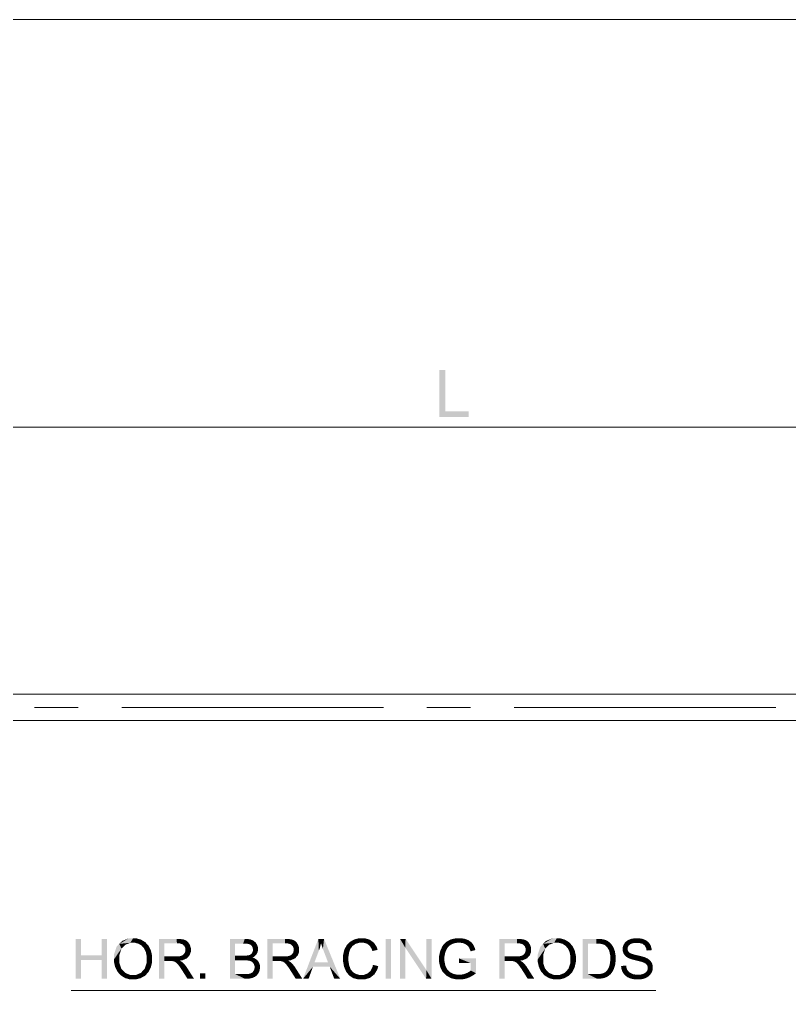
# Model space of a CAD drawing. Header units: millimetres. Extents: x 2 to 579, y 1 to 405.
# Drawn here: x 218.7 to 262.9, y 158.4 to 214.1 of the extents above; entities that cross this region are included whole.
import ezdxf

# ---------------------------------------------------------------- set-up
doc = ezdxf.new("R2010")
doc.units = ezdxf.units.MM
doc.linetypes.add('XKITLINE00', pattern=[0])
doc.layers.add('GraphicObject', color=6, linetype='Continuous', lineweight=0)
doc.layers.add('LinkedObject', color=7, linetype='Continuous', lineweight=0)

# ---------------------------------------------------------------- blocks, each defined once
blk = doc.blocks.new('*A3')
at = {"layer": 'GraphicObject', "color": 3, "linetype": 'XKITLINE00', "lineweight": 0}
blk.add_line((310.428, 214.084), (175.868, 214.084), dxfattribs=at)
blk = doc.blocks.new('*A4')
at = {"layer": 'LinkedObject'}
for points in [[(243.12, 193.981), (242.764, 191.281), (242.764, 193.981)], [(243.12, 191.599), (242.764, 191.281), (243.12, 193.981)], [(242.764, 191.281), (243.12, 191.599), (244.449, 191.281)], [(244.449, 191.281), (243.12, 191.599), (244.449, 191.599)], [(222.211, 160.404), (221.909, 159.057), (221.909, 161.344)], [(222.211, 160.404), (221.909, 161.344), (222.211, 161.344)], [(223.702, 161.344), (223.4, 160.404), (223.4, 161.344)], [(223.4, 160.134), (223.4, 160.404), (223.702, 161.344)], [(223.4, 160.134), (223.702, 161.344), (223.702, 159.057)], [(224.417, 161.061), (224.111, 160.17), (224.264, 160.9)], [(224.538, 160.791), (224.111, 160.17), (224.417, 161.061)], [(224.964, 161.383), (224.417, 161.061), (224.57, 161.222)], [(225.206, 161.383), (224.417, 161.061), (224.964, 161.383)], [(225.047, 161.122), (224.417, 161.061), (225.206, 161.383)], [(224.77, 161.012), (224.417, 161.061), (225.047, 161.122)], [(224.417, 161.061), (224.77, 161.012), (224.654, 160.902)], [(224.538, 160.791), (224.417, 161.061), (224.654, 160.902)], [(225.047, 161.122), (225.206, 161.383), (225.207, 161.122)], [(225.206, 161.383), (225.321, 161.122), (225.207, 161.122)], [(225.649, 161.307), (225.206, 161.383), (225.364, 161.383)], [(225.777, 161.232), (225.206, 161.383), (225.649, 161.307)], [(225.525, 161.065), (225.206, 161.383), (225.777, 161.232)], [(225.321, 161.122), (225.206, 161.383), (225.525, 161.065)], [(225.525, 161.065), (225.777, 161.232), (225.616, 161.008)], [(225.777, 161.232), (225.707, 160.95), (225.616, 161.008)], [(225.707, 160.95), (225.777, 161.232), (225.845, 160.789)], [(226.097, 160.945), (225.777, 161.232), (225.904, 161.156)], [(226.164, 160.81), (225.777, 161.232), (226.097, 160.945)], [(225.845, 160.789), (225.777, 161.232), (226.164, 160.81)], [(226.995, 160.336), (226.693, 159.057), (226.693, 161.344)], [(226.693, 161.344), (226.995, 161.093), (226.995, 160.336)], [(227.718, 161.093), (226.693, 161.344), (227.705, 161.344)], [(226.995, 161.093), (226.693, 161.344), (227.718, 161.093)], [(227.705, 161.344), (227.845, 161.093), (227.718, 161.093)], [(228.09, 161.313), (227.705, 161.344), (227.858, 161.344)], [(228.169, 161.283), (227.705, 161.344), (228.09, 161.313)], [(228.03, 161.04), (227.705, 161.344), (228.169, 161.283)], [(227.845, 161.093), (227.705, 161.344), (228.03, 161.04)], [(228.169, 161.283), (228.089, 160.988), (228.03, 161.04)], [(228.249, 161.252), (228.089, 160.988), (228.169, 161.283)], [(228.089, 160.988), (228.249, 161.252), (228.148, 160.936)], [(228.148, 160.936), (228.249, 161.252), (228.423, 161.065)], [(228.423, 161.065), (228.207, 160.802), (228.148, 160.936)], [(228.471, 160.987), (228.207, 160.802), (228.423, 161.065)], [(228.518, 160.815), (228.207, 160.802), (228.471, 160.987)], [(228.423, 161.065), (228.249, 161.252), (228.376, 161.143)], [(230.755, 161.344), (231.057, 160.114), (230.755, 159.057)], [(231.057, 160.384), (231.057, 160.114), (230.755, 161.344)], [(230.755, 161.344), (231.057, 161.074), (231.057, 160.384)], [(231.515, 161.074), (230.755, 161.344), (231.613, 161.344)], [(231.057, 161.074), (230.755, 161.344), (231.515, 161.074)], [(231.515, 161.074), (231.613, 161.344), (231.638, 161.074)], [(231.613, 161.344), (231.812, 161.058), (231.638, 161.074)], [(231.744, 161.344), (231.812, 161.058), (231.613, 161.344)], [(231.954, 161.309), (231.812, 161.058), (231.744, 161.344)], [(231.812, 161.058), (231.954, 161.309), (231.863, 161.042)], [(231.863, 161.042), (231.954, 161.309), (231.914, 161.026)], [(231.914, 161.026), (231.954, 161.309), (232.034, 161.275)], [(232.034, 161.275), (231.992, 160.967), (231.914, 161.026)], [(232.113, 161.24), (231.992, 160.967), (232.034, 161.275)], [(232.237, 161.133), (231.992, 160.967), (232.113, 161.24)], [(232.282, 161.061), (231.992, 160.967), (232.237, 161.133)], [(231.992, 160.967), (232.282, 161.061), (232.02, 160.924)], [(232.282, 161.061), (232.047, 160.881), (232.02, 160.924)], [(232.047, 160.881), (232.282, 161.061), (232.074, 160.78)], [(232.074, 160.78), (232.282, 161.061), (232.372, 160.759)], [(232.372, 160.838), (232.282, 161.061), (232.327, 160.989)], [(232.372, 160.759), (232.282, 161.061), (232.372, 160.838)], [(233.204, 160.336), (232.902, 159.057), (232.902, 161.344)], [(232.902, 161.344), (233.204, 161.093), (233.204, 160.336)], [(233.927, 161.093), (232.902, 161.344), (233.914, 161.344)], [(233.204, 161.093), (232.902, 161.344), (233.927, 161.093)], [(233.914, 161.344), (234.054, 161.093), (233.927, 161.093)], [(234.299, 161.313), (233.914, 161.344), (234.067, 161.344)], [(234.378, 161.283), (233.914, 161.344), (234.299, 161.313)], [(234.24, 161.04), (233.914, 161.344), (234.378, 161.283)], [(234.054, 161.093), (233.914, 161.344), (234.24, 161.04)], [(234.378, 161.283), (234.298, 160.988), (234.24, 161.04)], [(234.458, 161.252), (234.298, 160.988), (234.378, 161.283)], [(234.298, 160.988), (234.458, 161.252), (234.357, 160.936)], [(234.357, 160.936), (234.458, 161.252), (234.632, 161.065)], [(234.632, 161.065), (234.416, 160.802), (234.357, 160.936)], [(234.68, 160.987), (234.416, 160.802), (234.632, 161.065)], [(234.727, 160.815), (234.416, 160.802), (234.68, 160.987)], [(234.632, 161.065), (234.458, 161.252), (234.585, 161.143)], [(235.83, 161.344), (235.86, 160.666), (234.952, 159.057)], [(235.86, 160.666), (235.83, 161.344), (235.899, 160.775)], [(235.899, 160.775), (235.83, 161.344), (235.961, 160.994)], [(235.961, 160.994), (235.83, 161.344), (235.984, 161.104)], [(236.156, 161.344), (235.984, 161.104), (235.83, 161.344)], [(235.984, 161.104), (236.156, 161.344), (236.011, 161.011)], [(236.011, 161.011), (236.156, 161.344), (236.092, 160.773)], [(236.092, 160.773), (236.156, 161.344), (236.146, 160.628)], [(236.146, 160.628), (236.156, 161.344), (236.385, 159.997)], [(236.385, 159.997), (236.156, 161.344), (236.479, 159.75)], [(236.479, 159.75), (236.156, 161.344), (237.089, 159.057)], [(237.643, 161.176), (237.788, 160.935), (237.45, 160.974)], [(237.769, 161.245), (237.788, 160.935), (237.643, 161.176)], [(237.895, 161.314), (238.185, 161.125), (237.769, 161.245)], [(237.769, 161.245), (238.185, 161.125), (237.965, 161.061)], [(237.788, 160.935), (237.769, 161.245), (237.876, 160.998)], [(237.876, 160.998), (237.769, 161.245), (237.965, 161.061)], [(238.172, 161.383), (238.185, 161.125), (237.895, 161.314)], [(238.323, 161.383), (238.185, 161.125), (238.172, 161.383)], [(238.185, 161.125), (238.323, 161.383), (238.317, 161.125)], [(238.323, 161.383), (238.432, 161.125), (238.317, 161.125)], [(238.783, 161.296), (238.323, 161.383), (238.495, 161.383)], [(238.9, 161.208), (238.323, 161.383), (238.783, 161.296)], [(238.622, 161.068), (238.323, 161.383), (238.9, 161.208)], [(238.432, 161.125), (238.323, 161.383), (238.622, 161.068)], [(238.622, 161.068), (238.9, 161.208), (238.697, 161.011)], [(238.9, 161.208), (238.773, 160.954), (238.697, 161.011)], [(238.773, 160.954), (238.9, 161.208), (238.888, 160.772)], [(238.888, 160.772), (238.9, 161.208), (239.225, 160.717)], [(239.18, 160.876), (238.9, 161.208), (239.017, 161.121)], [(239.225, 160.717), (238.9, 161.208), (239.18, 160.876)], [(239.989, 161.344), (239.687, 159.057), (239.687, 161.344)], [(239.989, 159.057), (239.687, 159.057), (239.989, 161.344)], [(240.52, 161.344), (240.81, 160.852), (240.52, 159.057)], [(240.81, 160.852), (240.52, 161.344), (240.831, 161.344)], [(240.81, 160.852), (240.831, 161.344), (242.009, 159.057)], [(242.009, 159.057), (240.831, 161.344), (242.029, 159.549)], [(242.32, 161.344), (242.029, 159.549), (242.029, 161.344)], [(242.32, 159.057), (242.029, 159.549), (242.32, 161.344)], [(243.293, 161.243), (242.892, 160.813), (243.162, 161.172)], [(243.463, 161.03), (242.892, 160.813), (243.293, 161.243)], [(243.162, 161.172), (242.892, 160.813), (242.961, 160.958)], [(243.341, 160.947), (242.892, 160.813), (243.463, 161.03)], [(243.726, 161.383), (243.293, 161.243), (243.424, 161.313)], [(243.794, 161.125), (243.293, 161.243), (243.726, 161.383)], [(243.293, 161.243), (243.539, 161.061), (243.463, 161.03)], [(243.539, 161.061), (243.293, 161.243), (243.614, 161.093)], [(243.614, 161.093), (243.293, 161.243), (243.794, 161.125)], [(243.898, 161.125), (243.726, 161.383), (243.897, 161.383)], [(243.794, 161.125), (243.726, 161.383), (243.898, 161.125)], [(243.897, 161.383), (243.984, 161.125), (243.898, 161.125)], [(244.021, 161.383), (243.984, 161.125), (243.897, 161.383)], [(243.984, 161.125), (244.021, 161.383), (244.142, 161.095)], [(244.345, 161.303), (244.021, 161.383), (244.245, 161.343)], [(244.142, 161.095), (244.021, 161.383), (244.345, 161.303)], [(244.142, 161.095), (244.345, 161.303), (244.213, 161.064)], [(244.345, 161.303), (244.284, 161.034), (244.213, 161.064)], [(244.284, 161.034), (244.345, 161.303), (244.393, 160.954)], [(244.603, 161.151), (244.345, 161.303), (244.446, 161.263)], [(244.66, 161.079), (244.345, 161.303), (244.603, 161.151)], [(244.393, 160.954), (244.345, 161.303), (244.66, 161.079)], [(244.393, 160.954), (244.66, 161.079), (244.431, 160.904)], [(244.66, 161.079), (244.469, 160.854), (244.431, 160.904)], [(244.469, 160.854), (244.66, 161.079), (244.533, 160.717)], [(244.533, 160.717), (244.66, 161.079), (244.803, 160.82)], [(244.803, 160.82), (244.66, 161.079), (244.717, 161.007)], [(246.507, 160.336), (246.205, 159.057), (246.205, 161.344)], [(246.205, 161.344), (246.507, 161.093), (246.507, 160.336)], [(247.23, 161.093), (246.205, 161.344), (247.217, 161.344)], [(246.507, 161.093), (246.205, 161.344), (247.23, 161.093)], [(247.217, 161.344), (247.357, 161.093), (247.23, 161.093)], [(247.602, 161.313), (247.217, 161.344), (247.37, 161.344)], [(247.681, 161.283), (247.217, 161.344), (247.602, 161.313)], [(247.543, 161.04), (247.217, 161.344), (247.681, 161.283)], [(247.357, 161.093), (247.217, 161.344), (247.543, 161.04)], [(247.681, 161.283), (247.602, 160.988), (247.543, 161.04)], [(247.761, 161.252), (247.602, 160.988), (247.681, 161.283)], [(247.602, 160.988), (247.761, 161.252), (247.66, 160.936)], [(247.66, 160.936), (247.761, 161.252), (247.935, 161.065)], [(247.935, 161.065), (247.719, 160.802), (247.66, 160.936)], [(247.983, 160.987), (247.719, 160.802), (247.935, 161.065)], [(248.03, 160.815), (247.719, 160.802), (247.983, 160.987)], [(247.935, 161.065), (247.761, 161.252), (247.888, 161.143)], [(248.718, 161.061), (248.412, 160.17), (248.565, 160.9)], [(248.839, 160.791), (248.412, 160.17), (248.718, 161.061)], [(249.265, 161.383), (248.718, 161.061), (248.871, 161.222)], [(249.507, 161.383), (248.718, 161.061), (249.265, 161.383)], [(249.348, 161.122), (248.718, 161.061), (249.507, 161.383)], [(249.071, 161.012), (248.718, 161.061), (249.348, 161.122)], [(248.718, 161.061), (249.071, 161.012), (248.955, 160.902)], [(248.839, 160.791), (248.718, 161.061), (248.955, 160.902)], [(249.348, 161.122), (249.507, 161.383), (249.508, 161.122)], [(249.507, 161.383), (249.622, 161.122), (249.508, 161.122)], [(249.951, 161.307), (249.507, 161.383), (249.665, 161.383)], [(250.078, 161.232), (249.507, 161.383), (249.951, 161.307)], [(249.826, 161.065), (249.507, 161.383), (250.078, 161.232)], [(249.622, 161.122), (249.507, 161.383), (249.826, 161.065)], [(249.826, 161.065), (250.078, 161.232), (249.917, 161.008)], [(250.078, 161.232), (250.008, 160.95), (249.917, 161.008)], [(250.008, 160.95), (250.078, 161.232), (250.146, 160.789)], [(250.398, 160.945), (250.078, 161.232), (250.205, 161.156)], [(250.465, 160.81), (250.078, 161.232), (250.398, 160.945)], [(250.146, 160.789), (250.078, 161.232), (250.465, 160.81)], [(250.99, 161.344), (251.291, 161.074), (250.99, 159.057)], [(251.772, 161.074), (250.99, 161.344), (251.777, 161.344)], [(251.291, 161.074), (250.99, 161.344), (251.772, 161.074)], [(250.99, 159.057), (251.291, 161.074), (251.291, 159.327)], [(251.777, 161.344), (251.907, 161.074), (251.772, 161.074)], [(251.91, 161.344), (251.907, 161.074), (251.777, 161.344)], [(251.91, 161.344), (252.103, 161.051), (251.907, 161.074)], [(252.113, 161.328), (252.103, 161.051), (251.91, 161.344)], [(252.183, 161.311), (252.103, 161.051), (252.113, 161.328)], [(252.183, 161.311), (252.163, 161.027), (252.103, 161.051)], [(252.163, 161.027), (252.183, 161.311), (252.248, 160.995)], [(252.449, 161.207), (252.183, 161.311), (252.282, 161.289)], [(252.518, 161.148), (252.183, 161.311), (252.449, 161.207)], [(252.391, 160.866), (252.183, 161.311), (252.518, 161.148)], [(252.248, 160.995), (252.183, 161.311), (252.391, 160.866)], [(252.518, 161.148), (252.45, 160.769), (252.391, 160.866)], [(252.609, 161.071), (252.45, 160.769), (252.518, 161.148)], [(252.744, 160.876), (252.45, 160.769), (252.609, 161.071)], [(253.377, 161.076), (253.279, 160.752), (253.328, 161.001)], [(253.632, 160.964), (253.279, 160.752), (253.377, 161.076)], [(253.328, 161.001), (253.279, 160.752), (253.279, 160.839)], [(253.426, 161.152), (253.695, 161.015), (253.377, 161.076)], [(253.377, 161.076), (253.695, 161.015), (253.632, 160.964)], [(253.569, 161.266), (253.695, 161.015), (253.426, 161.152)], [(253.757, 161.065), (253.569, 161.266), (253.664, 161.305)], [(253.695, 161.015), (253.569, 161.266), (253.757, 161.065)], [(253.758, 161.344), (253.957, 161.115), (253.664, 161.305)], [(253.664, 161.305), (253.957, 161.115), (253.757, 161.065)], [(253.967, 161.383), (253.957, 161.115), (253.758, 161.344)], [(254.083, 161.383), (253.957, 161.115), (253.967, 161.383)], [(253.957, 161.115), (254.083, 161.383), (254.094, 161.115)], [(254.083, 161.383), (254.226, 161.115), (254.094, 161.115)], [(254.434, 161.342), (254.083, 161.383), (254.21, 161.383)], [(254.531, 161.301), (254.083, 161.383), (254.434, 161.342)], [(254.425, 161.06), (254.083, 161.383), (254.531, 161.301)], [(254.226, 161.115), (254.083, 161.383), (254.425, 161.06)], [(254.531, 161.301), (254.493, 161.005), (254.425, 161.06)], [(254.628, 161.26), (254.493, 161.005), (254.531, 161.301)], [(254.493, 161.005), (254.628, 161.26), (254.56, 160.949)], [(254.56, 160.949), (254.628, 161.26), (254.829, 161.06)], [(254.829, 161.06), (254.639, 160.785), (254.56, 160.949)], [(254.829, 161.06), (254.628, 161.26), (254.777, 161.139)], [(254.881, 160.98), (254.639, 160.785), (254.829, 161.06)], [(224.264, 160.9), (224.111, 160.17), (224.111, 160.455)], [(224.422, 160.423), (224.111, 160.17), (224.538, 160.791)], [(225.845, 160.789), (226.164, 160.81), (225.892, 160.685)], [(226.164, 160.81), (225.939, 160.581), (225.892, 160.685)], [(225.939, 160.581), (226.164, 160.81), (225.986, 160.337)], [(225.986, 160.337), (226.164, 160.81), (226.297, 160.368)], [(226.297, 160.368), (226.164, 160.81), (226.231, 160.675)], [(228.361, 160.31), (228.027, 160.4), (228.116, 160.469)], [(228.146, 160.516), (228.361, 160.31), (228.116, 160.469)], [(228.177, 160.563), (228.361, 160.31), (228.146, 160.516)], [(228.177, 160.563), (228.518, 160.72), (228.361, 160.31)], [(228.207, 160.666), (228.518, 160.72), (228.177, 160.563)], [(228.518, 160.72), (228.207, 160.802), (228.518, 160.815)], [(228.207, 160.802), (228.518, 160.72), (228.207, 160.721)], [(228.518, 160.72), (228.207, 160.666), (228.207, 160.721)], [(228.361, 160.31), (228.518, 160.72), (228.439, 160.393)], [(228.439, 160.393), (228.518, 160.72), (228.518, 160.598)], [(231.899, 160.427), (232.133, 160.314), (231.841, 160.41)], [(231.986, 160.484), (232.133, 160.314), (231.899, 160.427)], [(232.292, 160.483), (231.986, 160.484), (232.045, 160.564)], [(232.252, 160.418), (231.986, 160.484), (232.292, 160.483)], [(232.133, 160.314), (231.986, 160.484), (232.252, 160.418)], [(232.045, 160.564), (232.372, 160.759), (232.292, 160.483)], [(232.074, 160.663), (232.372, 160.759), (232.045, 160.564)], [(232.372, 160.759), (232.074, 160.724), (232.074, 160.78)], [(232.074, 160.724), (232.372, 160.759), (232.074, 160.663)], [(232.292, 160.483), (232.372, 160.759), (232.332, 160.548)], [(232.332, 160.548), (232.372, 160.759), (232.372, 160.686)], [(234.57, 160.31), (234.236, 160.4), (234.325, 160.469)], [(234.355, 160.516), (234.57, 160.31), (234.325, 160.469)], [(234.386, 160.563), (234.57, 160.31), (234.355, 160.516)], [(234.386, 160.563), (234.727, 160.72), (234.57, 160.31)], [(234.416, 160.666), (234.727, 160.72), (234.386, 160.563)], [(234.727, 160.72), (234.416, 160.802), (234.727, 160.815)], [(234.416, 160.802), (234.727, 160.72), (234.416, 160.721)], [(234.727, 160.72), (234.416, 160.666), (234.416, 160.721)], [(234.57, 160.31), (234.727, 160.72), (234.648, 160.393)], [(234.648, 160.393), (234.727, 160.72), (234.727, 160.598)], [(234.952, 159.057), (235.86, 160.666), (235.608, 159.997)], [(237.592, 160.552), (237.245, 160.396), (237.313, 160.708)], [(237.556, 160.333), (237.245, 160.396), (237.592, 160.552)], [(237.628, 160.659), (237.313, 160.708), (237.381, 160.841)], [(237.592, 160.552), (237.313, 160.708), (237.628, 160.659)], [(237.45, 160.974), (237.788, 160.935), (237.381, 160.841)], [(237.381, 160.841), (237.788, 160.935), (237.664, 160.765)], [(237.628, 160.659), (237.381, 160.841), (237.664, 160.765)], [(238.888, 160.772), (239.225, 160.717), (238.928, 160.647)], [(240.52, 159.057), (240.81, 160.852), (240.81, 159.057)], [(242.892, 160.813), (242.752, 160.357), (242.822, 160.668)], [(243.107, 160.563), (242.752, 160.357), (242.892, 160.813)], [(243.063, 160.332), (242.752, 160.357), (243.107, 160.563)], [(243.295, 160.895), (242.892, 160.813), (243.341, 160.947)], [(243.248, 160.844), (242.892, 160.813), (243.295, 160.895)], [(243.176, 160.73), (242.892, 160.813), (243.248, 160.844)], [(242.892, 160.813), (243.176, 160.73), (243.15, 160.669)], [(243.107, 160.563), (242.892, 160.813), (243.15, 160.669)], [(244.533, 160.717), (244.803, 160.82), (244.559, 160.63)], [(244.559, 160.63), (244.803, 160.82), (244.833, 160.705)], [(247.873, 160.31), (247.539, 160.4), (247.628, 160.469)], [(247.658, 160.516), (247.873, 160.31), (247.628, 160.469)], [(247.689, 160.563), (247.873, 160.31), (247.658, 160.516)], [(247.689, 160.563), (248.03, 160.72), (247.873, 160.31)], [(247.719, 160.666), (248.03, 160.72), (247.689, 160.563)], [(248.03, 160.72), (247.719, 160.802), (248.03, 160.815)], [(247.719, 160.802), (248.03, 160.72), (247.719, 160.721)], [(248.03, 160.72), (247.719, 160.666), (247.719, 160.721)], [(247.873, 160.31), (248.03, 160.72), (247.952, 160.393)], [(247.952, 160.393), (248.03, 160.72), (248.03, 160.598)], [(248.565, 160.9), (248.412, 160.17), (248.412, 160.455)], [(248.723, 160.423), (248.412, 160.17), (248.839, 160.791)], [(250.146, 160.789), (250.465, 160.81), (250.193, 160.685)], [(250.465, 160.81), (250.24, 160.581), (250.193, 160.685)], [(250.24, 160.581), (250.465, 160.81), (250.287, 160.337)], [(250.287, 160.337), (250.465, 160.81), (250.598, 160.368)], [(250.598, 160.368), (250.465, 160.81), (250.532, 160.675)], [(252.45, 160.769), (252.744, 160.876), (252.509, 160.673)], [(252.509, 160.673), (252.744, 160.876), (252.789, 160.757)], [(252.789, 160.757), (252.568, 160.397), (252.509, 160.673)], [(252.834, 160.638), (252.568, 160.397), (252.789, 160.757)], [(252.879, 160.366), (252.568, 160.397), (252.834, 160.638)], [(253.569, 160.843), (253.279, 160.752), (253.632, 160.964)], [(253.279, 160.752), (253.569, 160.843), (253.569, 160.772)], [(253.569, 160.711), (253.279, 160.752), (253.569, 160.772)], [(253.279, 160.752), (253.569, 160.711), (253.279, 160.673)], [(253.279, 160.673), (253.569, 160.711), (253.319, 160.531)], [(253.319, 160.531), (253.569, 160.711), (253.359, 160.467)], [(253.359, 160.467), (253.569, 160.711), (253.614, 160.609)], [(253.614, 160.609), (253.521, 160.297), (253.359, 160.467)], [(253.359, 160.467), (253.521, 160.297), (253.399, 160.404)], [(253.658, 160.569), (253.521, 160.297), (253.614, 160.609)], [(253.521, 160.297), (253.658, 160.569), (253.602, 160.254)], [(253.602, 160.254), (253.658, 160.569), (253.702, 160.53)], [(253.602, 160.254), (253.702, 160.53), (253.665, 160.221)], [(253.665, 160.221), (253.702, 160.53), (253.886, 160.149)], [(253.886, 160.149), (253.702, 160.53), (253.93, 160.448)], [(253.886, 160.149), (253.93, 160.448), (254.043, 160.111)], [(254.043, 160.111), (253.93, 160.448), (254.114, 160.406)], [(254.937, 160.8), (254.639, 160.785), (254.881, 160.98)], [(254.941, 160.699), (254.639, 160.785), (254.937, 160.8)], [(254.639, 160.785), (254.941, 160.699), (254.651, 160.676)], [(222.211, 160.134), (221.909, 159.057), (222.211, 160.404)], [(221.909, 159.057), (222.211, 160.134), (222.211, 159.057)], [(222.211, 160.404), (223.4, 160.134), (222.211, 160.134)], [(223.4, 160.404), (223.4, 160.134), (222.211, 160.404)], [(223.4, 160.134), (223.702, 159.057), (223.4, 159.057)], [(224.111, 160.17), (224.422, 160.423), (224.422, 160.165)], [(224.111, 160.17), (224.422, 159.959), (224.111, 160.02)], [(224.422, 159.959), (224.111, 160.17), (224.422, 160.165)], [(224.111, 160.02), (224.422, 159.959), (224.177, 159.735)], [(224.177, 159.735), (224.422, 159.959), (224.242, 159.6)], [(224.242, 159.6), (224.422, 159.959), (224.533, 159.633)], [(225.876, 159.637), (226.297, 160.197), (226.157, 159.575)], [(225.986, 159.977), (226.297, 160.197), (225.876, 159.637)], [(225.986, 160.198), (226.297, 160.368), (226.297, 160.197)], [(225.986, 160.337), (226.297, 160.368), (225.986, 160.198)], [(226.297, 160.197), (225.986, 159.977), (225.986, 160.198)], [(226.157, 159.575), (226.297, 160.197), (226.227, 159.712)], [(226.227, 159.712), (226.297, 160.197), (226.297, 160.023)], [(226.995, 160.336), (226.995, 160.073), (226.693, 159.057)], [(226.693, 159.057), (226.995, 160.073), (226.995, 159.057)], [(227.345, 160.073), (226.995, 160.336), (227.644, 160.336)], [(226.995, 160.073), (226.995, 160.336), (227.345, 160.073)], [(227.345, 160.073), (227.644, 160.336), (227.404, 160.073)], [(227.404, 160.073), (227.644, 160.336), (227.488, 160.067)], [(227.488, 160.067), (227.644, 160.336), (227.514, 160.062)], [(227.514, 160.062), (227.644, 160.336), (227.549, 160.053)], [(227.549, 160.053), (227.644, 160.336), (227.617, 160.023)], [(227.617, 160.023), (227.644, 160.336), (227.748, 160.336)], [(227.617, 160.023), (227.748, 160.336), (227.651, 160.001)], [(227.748, 160.336), (227.875, 160.098), (227.651, 160.001)], [(227.651, 160.001), (227.875, 160.098), (227.685, 159.979)], [(227.875, 160.098), (227.762, 159.903), (227.685, 159.979)], [(227.91, 160.357), (227.875, 160.098), (227.748, 160.336)], [(227.935, 160.069), (227.762, 159.903), (227.875, 160.098)], [(227.762, 159.903), (227.935, 160.069), (227.805, 159.848)], [(227.805, 159.848), (227.935, 160.069), (227.848, 159.794)], [(227.848, 159.794), (227.935, 160.069), (228.057, 159.984)], [(228.057, 159.984), (227.957, 159.636), (227.848, 159.794)], [(227.875, 160.098), (227.91, 160.357), (228.039, 160.12)], [(227.968, 160.379), (228.361, 160.31), (227.91, 160.357)], [(228.282, 160.226), (227.91, 160.357), (228.361, 160.31)], [(228.039, 160.12), (227.91, 160.357), (228.282, 160.226)], [(228.057, 159.984), (227.935, 160.069), (228.026, 160.012)], [(228.123, 159.923), (227.957, 159.636), (228.057, 159.984)], [(228.248, 159.771), (227.957, 159.636), (228.123, 159.923)], [(228.027, 160.4), (228.361, 160.31), (227.968, 160.379)], [(230.755, 159.057), (231.057, 160.114), (231.057, 159.327)], [(231.586, 160.114), (231.057, 160.384), (231.552, 160.384)], [(231.057, 160.114), (231.057, 160.384), (231.586, 160.114)], [(231.696, 160.114), (231.552, 160.384), (231.653, 160.384)], [(231.586, 160.114), (231.552, 160.384), (231.696, 160.114)], [(231.798, 160.397), (232.052, 160.274), (231.653, 160.384)], [(231.653, 160.384), (232.052, 160.274), (231.696, 160.114)], [(231.696, 160.114), (232.052, 160.274), (231.864, 160.095)], [(231.841, 160.41), (232.133, 160.314), (231.798, 160.397)], [(232.052, 160.274), (231.798, 160.397), (232.133, 160.314)], [(232.052, 160.274), (231.922, 160.076), (231.864, 160.095)], [(231.922, 160.076), (232.052, 160.274), (231.98, 160.056)], [(231.98, 160.056), (232.052, 160.274), (232.071, 159.99)], [(232.315, 160.14), (232.052, 160.274), (232.156, 160.243)], [(232.071, 159.99), (232.052, 160.274), (232.315, 160.14)], [(232.071, 159.99), (232.315, 160.14), (232.104, 159.943)], [(232.104, 159.943), (232.315, 160.14), (232.137, 159.896)], [(232.137, 159.896), (232.315, 160.14), (232.37, 160.066)], [(232.37, 160.066), (232.17, 159.784), (232.137, 159.896)], [(232.426, 159.993), (232.17, 159.784), (232.37, 160.066)], [(232.481, 159.82), (232.17, 159.784), (232.426, 159.993)], [(233.204, 160.336), (233.204, 160.073), (232.902, 159.057)], [(232.902, 159.057), (233.204, 160.073), (233.204, 159.057)], [(233.554, 160.073), (233.204, 160.336), (233.853, 160.336)], [(233.204, 160.073), (233.204, 160.336), (233.554, 160.073)], [(233.554, 160.073), (233.853, 160.336), (233.613, 160.073)], [(233.613, 160.073), (233.853, 160.336), (233.697, 160.067)], [(233.697, 160.067), (233.853, 160.336), (233.723, 160.062)], [(233.723, 160.062), (233.853, 160.336), (233.758, 160.053)], [(233.758, 160.053), (233.853, 160.336), (233.827, 160.023)], [(233.827, 160.023), (233.853, 160.336), (233.957, 160.336)], [(233.827, 160.023), (233.957, 160.336), (233.86, 160.001)], [(233.957, 160.336), (234.084, 160.098), (233.86, 160.001)], [(233.86, 160.001), (234.084, 160.098), (233.894, 159.979)], [(234.084, 160.098), (233.971, 159.903), (233.894, 159.979)], [(234.119, 160.357), (234.084, 160.098), (233.957, 160.336)], [(234.144, 160.069), (233.971, 159.903), (234.084, 160.098)], [(233.971, 159.903), (234.144, 160.069), (234.014, 159.848)], [(234.014, 159.848), (234.144, 160.069), (234.057, 159.794)], [(234.057, 159.794), (234.144, 160.069), (234.266, 159.984)], [(234.266, 159.984), (234.166, 159.636), (234.057, 159.794)], [(234.084, 160.098), (234.119, 160.357), (234.248, 160.12)], [(234.177, 160.379), (234.57, 160.31), (234.119, 160.357)], [(234.491, 160.226), (234.119, 160.357), (234.57, 160.31)], [(234.248, 160.12), (234.119, 160.357), (234.491, 160.226)], [(234.266, 159.984), (234.144, 160.069), (234.235, 160.012)], [(234.332, 159.923), (234.166, 159.636), (234.266, 159.984)], [(234.458, 159.771), (234.166, 159.636), (234.332, 159.923)], [(234.236, 160.4), (234.57, 160.31), (234.177, 160.379)], [(235.522, 159.75), (234.952, 159.057), (235.608, 159.997)], [(235.608, 159.997), (236.479, 159.75), (235.522, 159.75)], [(236.385, 159.997), (236.479, 159.75), (235.608, 159.997)], [(237.245, 160.396), (237.556, 160.333), (237.245, 160.218)], [(237.245, 160.218), (237.556, 160.333), (237.556, 160.219)], [(237.556, 160.219), (237.245, 160.054), (237.245, 160.218)], [(237.556, 160.073), (237.245, 160.054), (237.556, 160.219)], [(237.556, 160.073), (237.366, 159.605), (237.245, 160.054)], [(237.245, 160.054), (237.366, 159.605), (237.305, 159.748)], [(237.599, 159.819), (237.366, 159.605), (237.556, 160.073)], [(242.752, 160.357), (243.063, 160.332), (242.752, 160.19)], [(242.752, 160.19), (243.063, 160.332), (243.063, 160.208)], [(243.063, 160.055), (242.752, 160.19), (243.063, 160.208)], [(242.752, 160.19), (242.892, 159.58), (242.752, 160.021)], [(243.063, 160.055), (242.892, 159.58), (242.752, 160.19)], [(242.752, 160.021), (242.892, 159.58), (242.822, 159.716)], [(243.116, 159.799), (242.892, 159.58), (243.063, 160.055)], [(243.898, 160.224), (244.57, 159.954), (243.898, 159.954)], [(244.867, 160.224), (244.57, 159.954), (243.898, 160.224)], [(244.57, 159.528), (244.867, 160.224), (244.867, 159.375)], [(244.57, 159.954), (244.867, 160.224), (244.57, 159.528)], [(246.507, 160.336), (246.507, 160.073), (246.205, 159.057)], [(246.205, 159.057), (246.507, 160.073), (246.507, 159.057)], [(246.858, 160.073), (246.507, 160.336), (247.157, 160.336)], [(246.507, 160.073), (246.507, 160.336), (246.858, 160.073)], [(246.858, 160.073), (247.157, 160.336), (246.916, 160.073)], [(246.916, 160.073), (247.157, 160.336), (247, 160.067)], [(247, 160.067), (247.157, 160.336), (247.026, 160.062)], [(247.026, 160.062), (247.157, 160.336), (247.061, 160.053)], [(247.061, 160.053), (247.157, 160.336), (247.13, 160.023)], [(247.13, 160.023), (247.157, 160.336), (247.26, 160.336)], [(247.13, 160.023), (247.26, 160.336), (247.164, 160.001)], [(247.26, 160.336), (247.387, 160.098), (247.164, 160.001)], [(247.164, 160.001), (247.387, 160.098), (247.197, 159.979)], [(247.387, 160.098), (247.274, 159.903), (247.197, 159.979)], [(247.422, 160.357), (247.387, 160.098), (247.26, 160.336)], [(247.447, 160.069), (247.274, 159.903), (247.387, 160.098)], [(247.274, 159.903), (247.447, 160.069), (247.317, 159.848)], [(247.317, 159.848), (247.447, 160.069), (247.36, 159.794)], [(247.36, 159.794), (247.447, 160.069), (247.569, 159.984)], [(247.569, 159.984), (247.469, 159.636), (247.36, 159.794)], [(247.387, 160.098), (247.422, 160.357), (247.551, 160.12)], [(247.481, 160.379), (247.873, 160.31), (247.422, 160.357)], [(247.794, 160.226), (247.422, 160.357), (247.873, 160.31)], [(247.551, 160.12), (247.422, 160.357), (247.794, 160.226)], [(247.569, 159.984), (247.447, 160.069), (247.538, 160.012)], [(247.636, 159.923), (247.469, 159.636), (247.569, 159.984)], [(247.761, 159.771), (247.469, 159.636), (247.636, 159.923)], [(247.539, 160.4), (247.873, 160.31), (247.481, 160.379)], [(248.412, 160.17), (248.723, 160.423), (248.723, 160.165)], [(248.412, 160.17), (248.723, 159.959), (248.412, 160.02)], [(248.723, 159.959), (248.412, 160.17), (248.723, 160.165)], [(248.412, 160.02), (248.723, 159.959), (248.478, 159.735)], [(248.478, 159.735), (248.723, 159.959), (248.543, 159.6)], [(248.543, 159.6), (248.723, 159.959), (248.834, 159.633)], [(250.177, 159.637), (250.598, 160.197), (250.458, 159.575)], [(250.287, 159.977), (250.598, 160.197), (250.177, 159.637)], [(250.287, 160.198), (250.598, 160.368), (250.598, 160.197)], [(250.287, 160.337), (250.598, 160.368), (250.287, 160.198)], [(250.598, 160.197), (250.287, 159.977), (250.287, 160.198)], [(250.458, 159.575), (250.598, 160.197), (250.528, 159.712)], [(250.528, 159.712), (250.598, 160.197), (250.598, 160.023)], [(252.568, 160.088), (252.879, 160.083), (252.537, 159.868)], [(252.537, 159.868), (252.879, 160.083), (252.818, 159.751)], [(252.879, 160.213), (252.568, 160.397), (252.879, 160.366)], [(252.568, 160.397), (252.879, 160.213), (252.568, 160.218)], [(252.879, 160.213), (252.568, 160.088), (252.568, 160.218)], [(252.879, 160.083), (252.568, 160.088), (252.879, 160.213)], [(252.818, 159.751), (252.879, 160.083), (252.848, 159.852)], [(254.043, 160.111), (254.114, 160.406), (254.2, 160.073)], [(254.2, 160.073), (254.114, 160.406), (254.298, 160.364)], [(254.2, 160.073), (254.298, 160.364), (254.404, 160.018)], [(254.404, 160.018), (254.298, 160.364), (254.45, 160)], [(254.45, 160), (254.298, 160.364), (254.522, 159.972)], [(254.551, 160.292), (254.522, 159.972), (254.298, 160.364)], [(254.62, 160.26), (254.522, 159.972), (254.551, 160.292)], [(254.522, 159.972), (254.62, 160.26), (254.625, 159.905)], [(254.625, 159.905), (254.62, 160.26), (254.72, 160.214)], [(254.625, 159.905), (254.72, 160.214), (254.656, 159.865)], [(254.656, 159.865), (254.72, 160.214), (254.688, 159.825)], [(254.72, 160.214), (254.915, 160.027), (254.688, 159.825)], [(254.688, 159.825), (254.915, 160.027), (254.72, 159.731)], [(254.915, 160.027), (254.72, 160.214), (254.867, 160.098)], [(254.72, 159.731), (254.915, 160.027), (254.962, 159.957)], [(254.72, 159.731), (254.962, 159.957), (254.72, 159.677)], [(254.72, 159.677), (254.962, 159.957), (254.72, 159.624)], [(254.962, 159.957), (255.01, 159.702), (254.72, 159.624)], [(255.01, 159.702), (254.962, 159.957), (255.01, 159.794)], [(224.533, 159.633), (224.5, 159.252), (224.242, 159.6)], [(224.242, 159.6), (224.5, 159.252), (224.308, 159.465)], [(224.645, 159.514), (224.5, 159.252), (224.533, 159.633)], [(224.5, 159.252), (224.645, 159.514), (224.627, 159.174)], [(224.627, 159.174), (224.645, 159.514), (224.756, 159.396)], [(224.756, 159.396), (225.204, 159.018), (224.627, 159.174)], [(225.035, 159.277), (225.204, 159.018), (224.756, 159.396)], [(225.759, 159.159), (225.374, 159.277), (225.655, 159.397)], [(225.765, 159.517), (225.888, 159.23), (225.655, 159.397)], [(225.655, 159.397), (225.888, 159.23), (225.759, 159.159)], [(226.157, 159.575), (225.765, 159.517), (225.876, 159.637)], [(226.087, 159.438), (225.765, 159.517), (226.157, 159.575)], [(225.888, 159.23), (225.765, 159.517), (226.087, 159.438)], [(227.957, 159.636), (228.248, 159.771), (228.023, 159.533)], [(228.023, 159.533), (228.248, 159.771), (228.307, 159.68)], [(228.023, 159.533), (228.307, 159.68), (228.325, 159.057)], [(228.325, 159.057), (228.307, 159.68), (228.703, 159.057)], [(229.357, 159.377), (229.037, 159.057), (229.037, 159.377)], [(229.357, 159.057), (229.037, 159.057), (229.357, 159.377)], [(231.057, 159.327), (231.627, 159.057), (230.755, 159.057)], [(231.627, 159.327), (231.627, 159.057), (231.057, 159.327)], [(231.627, 159.327), (231.736, 159.057), (231.627, 159.057)], [(231.701, 159.327), (231.736, 159.057), (231.627, 159.327)], [(231.804, 159.333), (231.92, 159.076), (231.701, 159.327)], [(231.701, 159.327), (231.92, 159.076), (231.736, 159.057)], [(231.834, 159.338), (231.92, 159.076), (231.804, 159.333)], [(231.995, 159.095), (231.834, 159.338), (231.886, 159.347)], [(231.92, 159.076), (231.834, 159.338), (231.995, 159.095)], [(231.974, 159.379), (232.246, 159.208), (231.886, 159.347)], [(231.886, 159.347), (232.246, 159.208), (231.995, 159.095)], [(232.009, 159.4), (232.246, 159.208), (231.974, 159.379)], [(232.246, 159.208), (232.009, 159.4), (232.044, 159.422)], [(232.102, 159.486), (232.413, 159.421), (232.044, 159.422)], [(232.044, 159.422), (232.413, 159.421), (232.246, 159.208)], [(232.125, 159.528), (232.413, 159.421), (232.102, 159.486)], [(232.413, 159.421), (232.125, 159.528), (232.148, 159.569)], [(232.148, 159.569), (232.481, 159.72), (232.413, 159.421)], [(232.17, 159.666), (232.481, 159.72), (232.148, 159.569)], [(232.481, 159.72), (232.17, 159.784), (232.481, 159.82)], [(232.17, 159.784), (232.481, 159.72), (232.17, 159.72)], [(232.481, 159.72), (232.17, 159.666), (232.17, 159.72)], [(232.246, 159.208), (232.413, 159.421), (232.296, 159.246)], [(232.296, 159.246), (232.413, 159.421), (232.379, 159.352)], [(232.413, 159.421), (232.481, 159.72), (232.447, 159.49)], [(232.447, 159.49), (232.481, 159.72), (232.481, 159.64)], [(234.166, 159.636), (234.458, 159.771), (234.232, 159.533)], [(234.232, 159.533), (234.458, 159.771), (234.516, 159.68)], [(234.232, 159.533), (234.516, 159.68), (234.534, 159.057)], [(234.534, 159.057), (234.516, 159.68), (234.912, 159.057)], [(234.952, 159.057), (235.522, 159.75), (235.271, 159.057)], [(236.479, 159.75), (237.089, 159.057), (236.744, 159.057)], [(237.366, 159.605), (237.599, 159.819), (237.641, 159.71)], [(237.683, 159.601), (237.366, 159.605), (237.641, 159.71)], [(237.366, 159.605), (237.718, 159.169), (237.426, 159.462)], [(237.683, 159.601), (237.718, 159.169), (237.366, 159.605)], [(237.426, 159.462), (237.718, 159.169), (237.602, 159.244)], [(237.816, 159.438), (237.718, 159.169), (237.683, 159.601)], [(237.718, 159.169), (237.816, 159.438), (237.905, 159.384)], [(237.995, 159.331), (237.718, 159.169), (237.905, 159.384)], [(237.995, 159.331), (238.319, 159.018), (237.718, 159.169)], [(238.189, 159.277), (238.319, 159.018), (237.995, 159.331)], [(238.636, 159.35), (238.922, 159.214), (238.421, 159.277)], [(238.922, 159.214), (238.636, 159.35), (238.724, 159.423)], [(238.812, 159.497), (238.922, 159.214), (238.724, 159.423)], [(238.812, 159.497), (239.264, 159.782), (238.922, 159.214)], [(238.931, 159.715), (239.264, 159.782), (238.812, 159.497)], [(238.922, 159.214), (239.264, 159.782), (239.046, 159.312)], [(239.264, 159.782), (238.931, 159.715), (238.962, 159.859)], [(239.046, 159.312), (239.264, 159.782), (239.217, 159.596)], [(242.029, 159.549), (242.32, 159.057), (242.009, 159.057)], [(242.892, 159.58), (243.116, 159.799), (243.168, 159.696)], [(243.221, 159.593), (242.892, 159.58), (243.168, 159.696)], [(243.221, 159.593), (243.308, 159.163), (242.892, 159.58)], [(242.892, 159.58), (243.308, 159.163), (242.963, 159.443)], [(242.963, 159.443), (243.308, 159.163), (243.17, 159.235)], [(243.374, 159.44), (243.308, 159.163), (243.221, 159.593)], [(243.308, 159.163), (243.374, 159.44), (243.475, 159.39)], [(243.575, 159.34), (243.308, 159.163), (243.475, 159.39)], [(243.575, 159.34), (243.92, 159.018), (243.308, 159.163)], [(243.789, 159.29), (243.92, 159.018), (243.575, 159.34)], [(244.193, 159.328), (244.289, 159.063), (244.001, 159.29)], [(244.407, 159.108), (244.193, 159.328), (244.286, 159.366)], [(244.289, 159.063), (244.193, 159.328), (244.407, 159.108)], [(244.38, 159.404), (244.526, 159.153), (244.286, 159.366)], [(244.286, 159.366), (244.526, 159.153), (244.407, 159.108)], [(244.522, 159.485), (244.867, 159.375), (244.38, 159.404)], [(244.38, 159.404), (244.867, 159.375), (244.526, 159.153)], [(244.57, 159.528), (244.867, 159.375), (244.522, 159.485)], [(244.526, 159.153), (244.867, 159.375), (244.756, 159.287)], [(247.469, 159.636), (247.761, 159.771), (247.535, 159.533)], [(247.535, 159.533), (247.761, 159.771), (247.82, 159.68)], [(247.535, 159.533), (247.82, 159.68), (247.837, 159.057)], [(247.837, 159.057), (247.82, 159.68), (248.215, 159.057)], [(248.834, 159.633), (248.801, 159.252), (248.543, 159.6)], [(248.543, 159.6), (248.801, 159.252), (248.609, 159.465)], [(248.946, 159.514), (248.801, 159.252), (248.834, 159.633)], [(248.801, 159.252), (248.946, 159.514), (248.928, 159.174)], [(248.928, 159.174), (248.946, 159.514), (249.057, 159.396)], [(249.057, 159.396), (249.505, 159.018), (248.928, 159.174)], [(249.336, 159.277), (249.505, 159.018), (249.057, 159.396)], [(250.06, 159.159), (249.675, 159.277), (249.956, 159.397)], [(250.067, 159.517), (250.189, 159.23), (249.956, 159.397)], [(249.956, 159.397), (250.189, 159.23), (250.06, 159.159)], [(250.458, 159.575), (250.067, 159.517), (250.177, 159.637)], [(250.388, 159.438), (250.067, 159.517), (250.458, 159.575)], [(250.189, 159.23), (250.067, 159.517), (250.388, 159.438)], [(251.291, 159.327), (251.814, 159.057), (250.99, 159.057)], [(251.78, 159.327), (251.814, 159.057), (251.291, 159.327)], [(251.78, 159.327), (251.918, 159.057), (251.814, 159.057)], [(251.893, 159.327), (251.918, 159.057), (251.78, 159.327)], [(252.181, 159.096), (251.893, 159.327), (252.07, 159.348)], [(252.101, 159.077), (251.893, 159.327), (252.181, 159.096)], [(251.918, 159.057), (251.893, 159.327), (252.101, 159.077)], [(252.135, 159.369), (252.181, 159.096), (252.07, 159.348)], [(252.199, 159.39), (252.181, 159.096), (252.135, 159.369)], [(252.181, 159.096), (252.199, 159.39), (252.261, 159.116)], [(252.454, 159.211), (252.199, 159.39), (252.302, 159.45)], [(252.397, 159.173), (252.199, 159.39), (252.454, 159.211)], [(252.261, 159.116), (252.199, 159.39), (252.397, 159.173)], [(252.34, 159.488), (252.51, 159.249), (252.302, 159.45)], [(252.302, 159.45), (252.51, 159.249), (252.454, 159.211)], [(252.662, 159.418), (252.34, 159.488), (252.394, 159.542)], [(252.614, 159.352), (252.34, 159.488), (252.662, 159.418)], [(252.51, 159.249), (252.34, 159.488), (252.614, 159.352)], [(252.477, 159.686), (252.662, 159.418), (252.394, 159.542)], [(252.818, 159.751), (252.477, 159.686), (252.537, 159.868)], [(252.787, 159.651), (252.477, 159.686), (252.818, 159.751)], [(252.709, 159.484), (252.477, 159.686), (252.787, 159.651)], [(252.662, 159.418), (252.477, 159.686), (252.709, 159.484)], [(253.49, 159.731), (253.194, 159.791), (253.48, 159.816)], [(253.194, 159.791), (253.319, 159.381), (253.197, 159.677)], [(253.49, 159.731), (253.319, 159.381), (253.194, 159.791)], [(253.197, 159.677), (253.319, 159.381), (253.26, 159.471)], [(253.537, 159.589), (253.319, 159.381), (253.49, 159.731)], [(253.319, 159.381), (253.537, 159.589), (253.379, 159.29)], [(253.379, 159.29), (253.537, 159.589), (253.543, 159.154)], [(253.574, 159.534), (253.543, 159.154), (253.537, 159.589)], [(253.611, 159.479), (253.543, 159.154), (253.574, 159.534)], [(253.611, 159.479), (253.648, 159.109), (253.543, 159.154)], [(253.726, 159.39), (253.648, 159.109), (253.611, 159.479)], [(253.648, 159.109), (253.726, 159.39), (253.752, 159.064)], [(253.804, 159.356), (253.752, 159.064), (253.726, 159.39)], [(253.881, 159.322), (253.752, 159.064), (253.804, 159.356)], [(253.881, 159.322), (254.012, 159.018), (253.752, 159.064)], [(254.056, 159.288), (254.012, 159.018), (253.881, 159.322)], [(254.392, 159.314), (254.606, 159.108), (254.24, 159.288)], [(254.458, 159.34), (254.854, 159.278), (254.392, 159.314)], [(254.704, 159.153), (254.392, 159.314), (254.854, 159.278)], [(254.606, 159.108), (254.392, 159.314), (254.704, 159.153)], [(254.524, 159.366), (254.854, 159.278), (254.458, 159.34)], [(254.623, 159.436), (254.906, 159.359), (254.524, 159.366)], [(254.524, 159.366), (254.906, 159.359), (254.854, 159.278)], [(254.655, 159.481), (254.958, 159.439), (254.623, 159.436)], [(254.906, 159.359), (254.623, 159.436), (254.958, 159.439)], [(254.687, 159.526), (254.958, 159.439), (254.655, 159.481)], [(254.687, 159.526), (255.01, 159.702), (254.958, 159.439)], [(254.72, 159.624), (255.01, 159.702), (254.687, 159.526)], [(254.958, 159.439), (255.01, 159.702), (255.01, 159.611)], [(224.627, 159.174), (225.204, 159.018), (224.754, 159.096)], [(224.754, 159.096), (225.204, 159.018), (225.043, 159.018)], [(225.204, 159.018), (225.035, 159.277), (225.203, 159.277)], [(225.374, 159.277), (225.204, 159.018), (225.203, 159.277)], [(225.204, 159.018), (225.374, 159.277), (225.353, 159.018)], [(225.353, 159.018), (225.374, 159.277), (225.631, 159.089)], [(225.631, 159.089), (225.374, 159.277), (225.759, 159.159)], [(231.995, 159.095), (232.246, 159.208), (232.071, 159.115)], [(232.071, 159.115), (232.246, 159.208), (232.196, 159.171)], [(237.718, 159.169), (238.319, 159.018), (237.834, 159.094)], [(237.834, 159.094), (238.319, 159.018), (238.134, 159.018)], [(238.319, 159.018), (238.189, 159.277), (238.294, 159.277)], [(238.421, 159.277), (238.319, 159.018), (238.294, 159.277)], [(238.421, 159.277), (238.922, 159.214), (238.319, 159.018)], [(238.319, 159.018), (238.922, 159.214), (238.497, 159.018)], [(238.497, 159.018), (238.922, 159.214), (238.799, 159.116)], [(243.308, 159.163), (243.92, 159.018), (243.446, 159.09)], [(243.446, 159.09), (243.92, 159.018), (243.752, 159.018)], [(243.92, 159.018), (243.789, 159.29), (243.902, 159.29)], [(243.902, 159.29), (244.045, 159.018), (243.92, 159.018)], [(244.001, 159.29), (244.045, 159.018), (243.902, 159.29)], [(244.001, 159.29), (244.289, 159.063), (244.045, 159.018)], [(248.928, 159.174), (249.505, 159.018), (249.055, 159.096)], [(249.055, 159.096), (249.505, 159.018), (249.344, 159.018)], [(249.505, 159.018), (249.336, 159.277), (249.504, 159.277)], [(249.675, 159.277), (249.505, 159.018), (249.504, 159.277)], [(249.505, 159.018), (249.675, 159.277), (249.654, 159.018)], [(249.654, 159.018), (249.675, 159.277), (249.932, 159.089)], [(249.932, 159.089), (249.675, 159.277), (250.06, 159.159)], [(254.056, 159.288), (254.167, 159.018), (254.012, 159.018)], [(254.153, 159.288), (254.167, 159.018), (254.056, 159.288)], [(254.153, 159.288), (254.289, 159.018), (254.167, 159.018)], [(254.24, 159.288), (254.289, 159.018), (254.153, 159.288)], [(254.24, 159.288), (254.606, 159.108), (254.289, 159.018)], [(254.289, 159.018), (254.606, 159.108), (254.509, 159.063)]]:
    blk.add_hatch(color=7, dxfattribs=at).paths.add_polyline_path(points, flags=17)
at = {"layer": 'LinkedObject', "color": 1, "linetype": 'XKITLINE00', "lineweight": 0}
blk.add_line((304.844, 190.696), (182.369, 190.696), dxfattribs=at)
at = {"layer": 'LinkedObject', "color": 7, "linetype": 'XKITLINE00', "lineweight": 0}
for p, q in [((199.649, 175.379), (287.564, 175.379)), ((287.564, 173.864), (198.569, 173.864)), ((221.653, 158.38), (223.958, 158.38)), ((223.958, 158.38), (226.441, 158.38)), ((226.441, 158.38), (228.747, 158.38)), ((228.747, 158.38), (229.634, 158.38)), ((229.634, 158.38), (230.521, 158.38)), ((230.521, 158.38), (232.651, 158.38)), ((232.651, 158.38), (234.956, 158.38)), ((234.956, 158.38), (237.085, 158.38)), ((237.085, 158.38), (239.39, 158.38)), ((239.39, 158.38), (240.277, 158.38)), ((240.277, 158.38), (242.583, 158.38)), ((242.583, 158.38), (245.066, 158.38)), ((245.066, 158.38), (245.954, 158.38)), ((245.954, 158.38), (248.259, 158.38)), ((248.259, 158.38), (250.743, 158.38)), ((250.743, 158.38), (253.048, 158.38)), ((253.048, 158.38), (255.177, 158.38))]:
    blk.add_line(p, q, dxfattribs=at)
at = {"layer": 'LinkedObject', "color": 6, "linetype": 'XKITLINE00', "lineweight": 0}
for p, q in [((219.558, 174.621), (222.058, 174.621)), ((224.558, 174.621), (239.558, 174.621)), ((242.058, 174.621), (244.558, 174.621)), ((247.058, 174.621), (262.058, 174.621))]:
    blk.add_line(p, q, dxfattribs=at)

msp = doc.modelspace()

# ---------------------------------------------------------------- block references
at = {"lineweight": 0}
for name in ['*A3', '*A4']:
    msp.add_blockref(name, (0, 0), dxfattribs=at)

doc.saveas('drawing.dxf')
